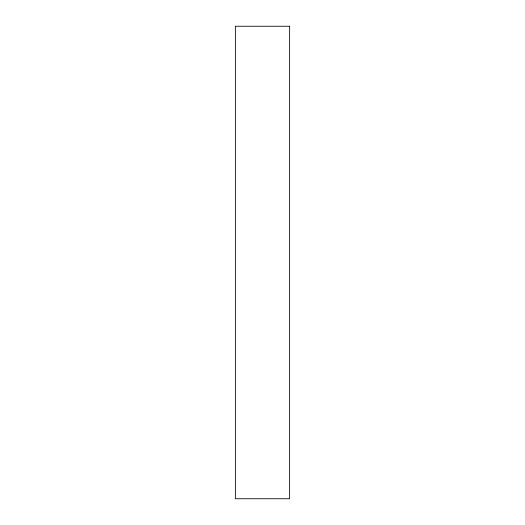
<?xml version="1.0" encoding="UTF-8"?>
<svg xmlns="http://www.w3.org/2000/svg" width="525" height="525" viewBox="0 0 525 525"><rect width="100%" height="100%" fill="white"/><g stroke="black" fill="none" stroke-linecap="round" stroke-linejoin="round"><path stroke-width="0.79" d="M289.629 26.25L235.371 26.25L235.371 498.75L289.629 498.75L289.629 26.25"/></g></svg>
